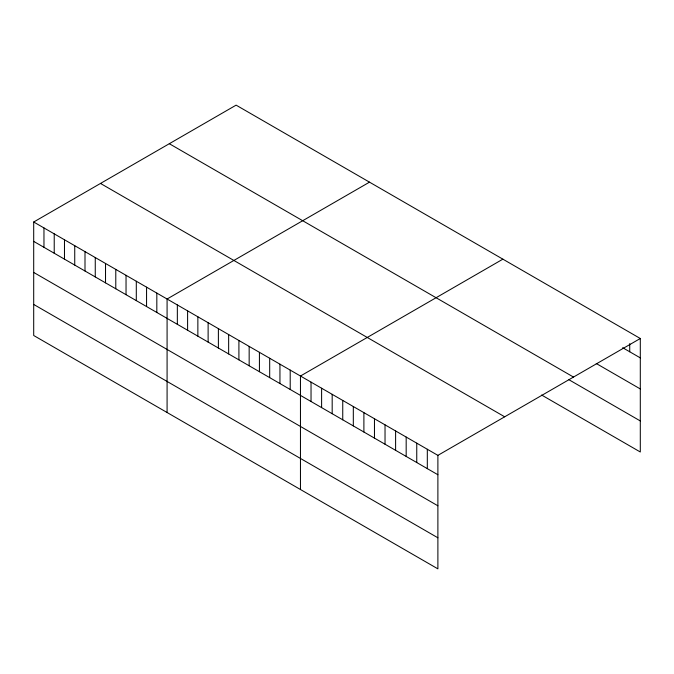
<?xml version="1.0" encoding="UTF-8"?>
<svg xmlns="http://www.w3.org/2000/svg" width="674" height="674" viewBox="0 0 674 674"><rect width="100%" height="100%" fill="white"/><g stroke="black" fill="none" stroke-linecap="round" stroke-linejoin="round"><path stroke-width="1.01" d="M33.7 222.007L437.889 455.363L437.889 568.856L33.7 335.5L33.7 222.007L236.111 105.144L640.3 338.5L640.3 451.993L541.635 395.031M369.495 182.157L167.085 299.012L167.085 412.505M502.88 259.161L300.461 376.025L300.461 489.509M437.889 455.363L640.3 338.5M622.683 347.708L640.3 357.877M596.254 363.505L640.3 388.94M169.317 143.714L573.507 377.069M568.949 379.74L640.3 420.938M100.493 183.446L504.683 416.802M33.7 241.385L437.889 474.74M33.7 272.439L437.889 505.795M33.7 304.437L437.889 537.793M629.727 343.614L629.727 351.777M427.316 449.263L427.316 468.641M416.751 443.155L416.751 462.533M406.178 437.055L406.178 456.433M395.604 430.947L395.604 450.325M385.031 424.847L385.031 444.225M374.466 418.748L374.466 438.117M363.893 412.64L363.893 432.017M353.319 406.54L353.319 425.917M342.746 400.432L342.746 419.809M332.181 394.332L332.181 413.71M321.608 388.232L321.608 407.602M311.034 382.124L311.034 401.502M290.208 370.102L290.208 389.471M279.946 364.171L279.946 383.548M269.684 358.248L269.684 377.625M259.423 352.325L259.423 371.703M249.161 346.402L249.161 365.78M238.908 340.48L238.908 359.857M228.646 334.557L228.646 353.934M218.384 328.634L218.384 348.011M208.123 322.711L208.123 342.089M197.861 316.788L197.861 336.166M187.599 310.866L187.599 330.235M177.346 304.934L177.346 324.312M156.823 293.089L156.823 312.466M146.561 287.166L146.561 306.544M136.3 281.243L136.3 300.621M126.038 275.321L126.038 294.698M115.785 269.398L115.785 288.775M105.523 263.475L105.523 282.853M95.261 257.552L95.261 276.921M85 251.621L85 270.999M74.738 245.698L74.738 265.076M64.477 239.776L64.477 259.153M54.223 233.853L54.223 253.23M43.962 227.93L43.962 247.307"/></g></svg>
